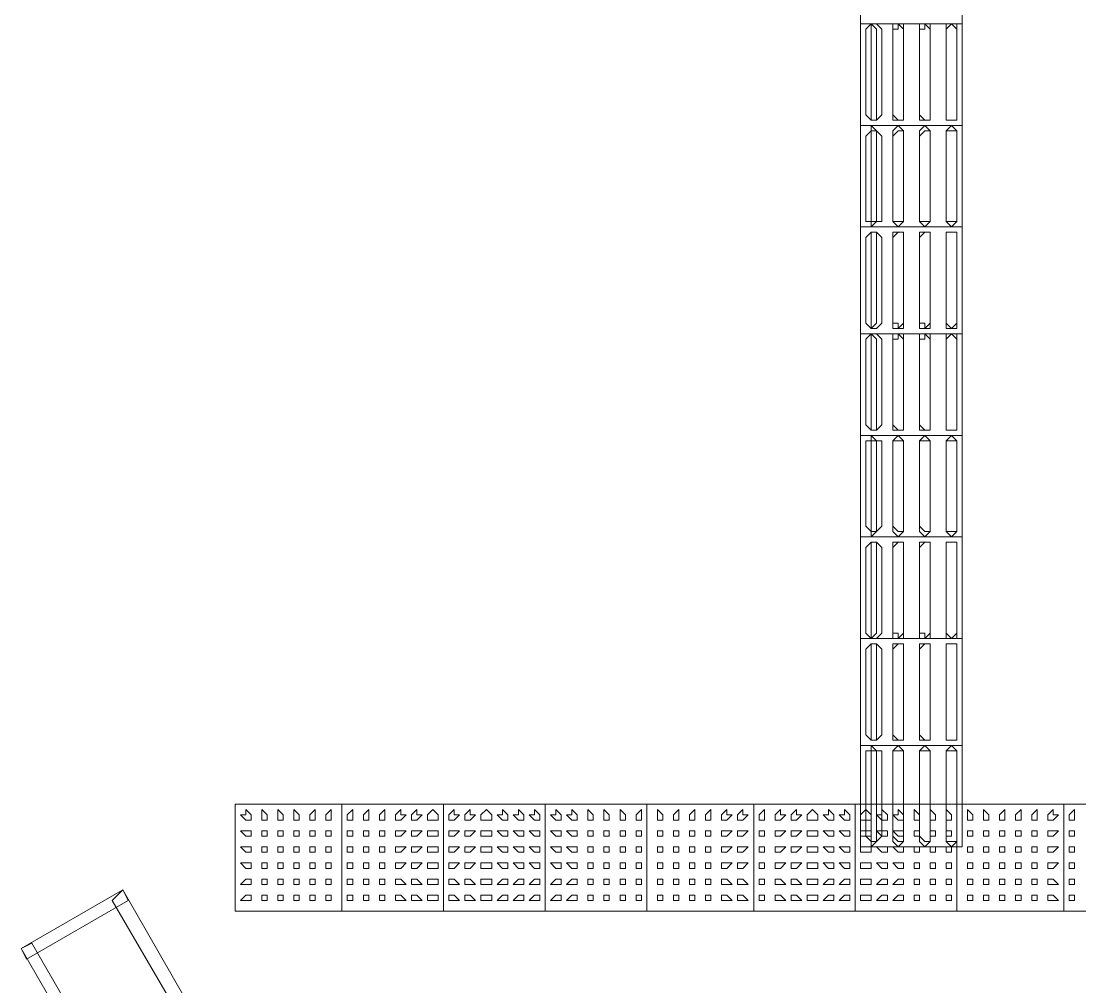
# Model space of a CAD drawing. Header units: millimetres. Extents: x -4011 to 126995, y -1911 to 106700.
# Drawn here: x 87575 to 90653, y 61816 to 64624 of the extents above; entities that cross this region are included whole.
import ezdxf

# ---------------------------------------------------------------- set-up
doc = ezdxf.new("R2010")
doc.units = ezdxf.units.MM
doc.layers.add('PDF_형상', color=7, linetype='Continuous')

msp = doc.modelspace()

# ---------------------------------------------------------------- linework, layer by layer
at = {"layer": 'PDF_형상', "lineweight": 5}
for points in [[(90310.9, 65222.8), (90310.9, 64927.5), (90310.9, 64616.6), (90015.5, 64616.6), (90015.5, 64927.5)], [(90310.9, 64616.6), (90310.9, 64321.2), (90310.9, 64025.9), (90015.5, 64025.9), (90015.5, 64321.2)], [(90015.5, 64616.6), (90015.5, 64321.2), (90310.9, 64321.2)], [(90310.9, 64025.9), (90310.9, 63715), (90310.9, 63419.7), (90015.5, 63419.7), (90015.5, 63715)], [(90015.5, 64025.9), (90015.5, 63715), (90310.9, 63715)], [(90310.9, 63419.7), (90310.9, 63124.3), (90310.9, 62829), (90310.9, 62518.1), (90015.5, 62518.1), (90015.5, 62829)], [(90015.5, 63419.7), (90015.5, 63124.3), (90310.9, 63124.3)], [(90015.5, 63124.3), (90015.5, 62829), (90310.9, 62829)], [(90310.9, 62518.1), (90310.9, 62222.8), (90015.5, 62222.8), (90015.5, 62518.1)]]:
    msp.add_lwpolyline(points, dxfattribs=at)
for points in [[(90015.5, 64616.6), (90310.9, 64616.6), (90310.9, 64927.5), (90015.5, 64927.5)], [(90015.5, 64321.2), (90310.9, 64321.2), (90310.9, 64616.6), (90015.5, 64616.6)], [(90031.1, 64601), (90046.6, 64616.6), (90062.2, 64616.6), (90077.7, 64601), (90077.7, 64352.3), (90062.2, 64336.8), (90046.6, 64336.8), (90031.1, 64352.3)], [(90046.6, 64601), (90046.6, 64616.6), (90062.2, 64601), (90062.2, 64352.3), (90062.2, 64336.8), (90046.6, 64336.8), (90046.6, 64352.3)], [(90108.8, 64601), (90124.3, 64601), (90124.3, 64616.6), (90139.9, 64601), (90139.9, 64616.6), (90124.3, 64616.6), (90108.8, 64616.6)], [(90186.5, 64601), (90202.1, 64601), (90202.1, 64616.6), (90217.6, 64601), (90217.6, 64616.6), (90202.1, 64616.6), (90186.5, 64616.6)], [(90264.2, 64601), (90279.8, 64616.6), (90295.3, 64601), (90295.3, 64616.6), (90279.8, 64616.6), (90264.2, 64616.6)], [(90139.9, 64352.3), (90139.9, 64336.8), (90124.3, 64336.8), (90108.8, 64352.3), (90108.8, 64601), (90108.8, 64352.3), (90108.8, 64336.8), (90124.3, 64336.8), (90139.9, 64336.8), (90139.9, 64352.3), (90139.9, 64601)], [(90217.6, 64352.3), (90217.6, 64336.8), (90202.1, 64336.8), (90186.5, 64352.3), (90186.5, 64601), (90186.5, 64352.3), (90186.5, 64336.8), (90202.1, 64336.8), (90217.6, 64336.8), (90217.6, 64352.3), (90217.6, 64601)], [(90295.3, 64352.3), (90295.3, 64336.8), (90279.8, 64336.8), (90264.2, 64336.8), (90264.2, 64352.3), (90264.2, 64601), (90264.2, 64352.3), (90264.2, 64336.8), (90279.8, 64336.8), (90295.3, 64336.8), (90295.3, 64352.3), (90295.3, 64601)], [(90015.5, 64025.9), (90310.9, 64025.9), (90310.9, 64321.2), (90015.5, 64321.2)], [(90062.2, 64041.5), (90046.6, 64041.5), (90046.6, 64025.9), (90062.2, 64041.5), (90077.7, 64041.5), (90077.7, 64290.2), (90062.2, 64305.7), (90046.6, 64321.2), (90046.6, 64305.7), (90031.1, 64290.2), (90031.1, 64041.5), (90046.6, 64041.5), (90046.6, 64290.2), (90046.6, 64305.7), (90062.2, 64305.7), (90062.2, 64290.2)], [(90108.8, 64290.2), (90124.3, 64305.7), (90139.9, 64305.7), (90139.9, 64290.2), (90139.9, 64305.7), (90124.3, 64321.2), (90108.8, 64305.7)], [(90186.5, 64290.2), (90202.1, 64305.7), (90217.6, 64305.7), (90217.6, 64290.2), (90217.6, 64305.7), (90202.1, 64321.2), (90186.5, 64305.7)], [(90264.2, 64290.2), (90264.2, 64305.7), (90279.8, 64305.7), (90295.3, 64305.7), (90295.3, 64290.2), (90295.3, 64305.7), (90279.8, 64321.2), (90264.2, 64305.7)], [(90139.9, 64041.5), (90124.3, 64041.5), (90108.8, 64041.5), (90108.8, 64290.2), (90108.8, 64041.5), (90124.3, 64025.9), (90139.9, 64041.5), (90139.9, 64290.2)], [(90217.6, 64041.5), (90202.1, 64041.5), (90186.5, 64041.5), (90186.5, 64290.2), (90186.5, 64041.5), (90202.1, 64025.9), (90217.6, 64041.5), (90217.6, 64290.2)], [(90295.3, 64041.5), (90279.8, 64041.5), (90264.2, 64041.5), (90264.2, 64290.2), (90264.2, 64041.5), (90279.8, 64025.9), (90295.3, 64041.5), (90295.3, 64290.2)], [(90015.5, 63715), (90310.9, 63715), (90310.9, 64025.9), (90015.5, 64025.9)], [(90031.1, 63994.8), (90046.6, 64010.4), (90062.2, 64010.4), (90077.7, 63994.8), (90077.7, 63746.1), (90062.2, 63730.6), (90046.6, 63730.6), (90031.1, 63746.1)], [(90046.6, 63994.8), (90046.6, 64010.4), (90062.2, 64010.4), (90062.2, 63994.8), (90062.2, 63746.1), (90046.6, 63730.6), (90046.6, 63746.1)], [(90108.8, 63994.8), (90124.3, 64010.4), (90139.9, 64010.4), (90139.9, 63994.8), (90139.9, 64010.4), (90124.3, 64010.4), (90108.8, 64010.4)], [(90139.9, 63746.1), (90124.3, 63730.6), (90124.3, 63746.1), (90108.8, 63746.1), (90108.8, 63994.8), (90108.8, 63746.1), (90108.8, 63730.6), (90124.3, 63730.6), (90139.9, 63730.6), (90139.9, 63746.1), (90139.9, 63994.8)], [(90186.5, 63994.8), (90202.1, 64010.4), (90217.6, 64010.4), (90217.6, 63994.8), (90217.6, 64010.4), (90202.1, 64010.4), (90186.5, 64010.4)], [(90217.6, 63746.1), (90202.1, 63730.6), (90202.1, 63746.1), (90186.5, 63746.1), (90186.5, 63994.8), (90186.5, 63746.1), (90186.5, 63730.6), (90202.1, 63730.6), (90217.6, 63730.6), (90217.6, 63746.1), (90217.6, 63994.8)], [(90264.2, 63994.8), (90264.2, 64010.4), (90279.8, 64010.4), (90295.3, 64010.4), (90295.3, 63994.8), (90295.3, 64010.4), (90279.8, 64010.4), (90264.2, 64010.4)], [(90295.3, 63746.1), (90279.8, 63730.6), (90264.2, 63746.1), (90264.2, 63994.8), (90264.2, 63746.1), (90264.2, 63730.6), (90279.8, 63730.6), (90295.3, 63730.6), (90295.3, 63746.1), (90295.3, 63994.8)], [(90015.5, 63419.7), (90310.9, 63419.7), (90310.9, 63715), (90015.5, 63715)], [(90031.1, 63699.5), (90046.6, 63715), (90062.2, 63715), (90077.7, 63699.5), (90077.7, 63450.8), (90062.2, 63435.2), (90046.6, 63435.2), (90031.1, 63450.8)], [(90046.6, 63699.5), (90046.6, 63715), (90062.2, 63699.5), (90062.2, 63450.8), (90062.2, 63435.2), (90046.6, 63435.2), (90046.6, 63450.8)], [(90108.8, 63699.5), (90124.3, 63699.5), (90124.3, 63715), (90139.9, 63699.5), (90139.9, 63715), (90124.3, 63715), (90108.8, 63715)], [(90186.5, 63699.5), (90202.1, 63699.5), (90202.1, 63715), (90217.6, 63699.5), (90217.6, 63715), (90202.1, 63715), (90186.5, 63715)], [(90264.2, 63699.5), (90279.8, 63715), (90295.3, 63699.5), (90295.3, 63715), (90279.8, 63715), (90264.2, 63715)], [(90139.9, 63450.8), (90139.9, 63435.2), (90124.3, 63435.2), (90108.8, 63450.8), (90108.8, 63699.5), (90108.8, 63450.8), (90108.8, 63435.2), (90124.3, 63435.2), (90139.9, 63435.2), (90139.9, 63450.8), (90139.9, 63699.5)], [(90217.6, 63450.8), (90217.6, 63435.2), (90202.1, 63435.2), (90186.5, 63450.8), (90186.5, 63699.5), (90186.5, 63450.8), (90186.5, 63435.2), (90202.1, 63435.2), (90217.6, 63435.2), (90217.6, 63450.8), (90217.6, 63699.5)], [(90295.3, 63450.8), (90295.3, 63435.2), (90279.8, 63435.2), (90264.2, 63435.2), (90264.2, 63450.8), (90264.2, 63699.5), (90264.2, 63450.8), (90264.2, 63435.2), (90279.8, 63435.2), (90295.3, 63435.2), (90295.3, 63450.8), (90295.3, 63699.5)], [(90015.5, 63124.3), (90310.9, 63124.3), (90310.9, 63419.7), (90015.5, 63419.7)], [(90031.1, 63404.1), (90046.6, 63404.1), (90046.6, 63419.7), (90062.2, 63404.1), (90077.7, 63404.1), (90077.7, 63155.4), (90062.2, 63139.9), (90046.6, 63124.3), (90046.6, 63139.9), (90031.1, 63155.4)], [(90046.6, 63404.1), (90062.2, 63404.1), (90062.2, 63155.4), (90062.2, 63139.9), (90046.6, 63139.9), (90046.6, 63155.4)], [(90108.8, 63404.1), (90124.3, 63404.1), (90139.9, 63404.1), (90124.3, 63419.7)], [(90139.9, 63155.4), (90139.9, 63139.9), (90124.3, 63139.9), (90108.8, 63155.4), (90108.8, 63404.1), (90108.8, 63155.4), (90108.8, 63139.9), (90124.3, 63124.3), (90139.9, 63139.9), (90139.9, 63155.4), (90139.9, 63404.1)], [(90186.5, 63404.1), (90202.1, 63404.1), (90217.6, 63404.1), (90202.1, 63419.7)], [(90217.6, 63155.4), (90217.6, 63139.9), (90202.1, 63139.9), (90186.5, 63155.4), (90186.5, 63404.1), (90186.5, 63155.4), (90186.5, 63139.9), (90202.1, 63124.3), (90217.6, 63139.9), (90217.6, 63155.4), (90217.6, 63404.1)], [(90264.2, 63404.1), (90279.8, 63404.1), (90295.3, 63404.1), (90279.8, 63419.7)], [(90295.3, 63155.4), (90295.3, 63139.9), (90279.8, 63139.9), (90264.2, 63139.9), (90264.2, 63155.4), (90264.2, 63404.1), (90264.2, 63155.4), (90264.2, 63139.9), (90279.8, 63124.3), (90295.3, 63139.9), (90295.3, 63155.4), (90295.3, 63404.1)], [(90015.5, 62829), (90310.9, 62829), (90310.9, 63124.3), (90015.5, 63124.3)], [(90031.1, 63093.3), (90046.6, 63108.8), (90062.2, 63108.8), (90077.7, 63093.3), (90077.7, 62844.6), (90062.2, 62829), (90046.6, 62829), (90031.1, 62844.6)], [(90046.6, 63093.3), (90046.6, 63108.8), (90062.2, 63108.8), (90062.2, 63093.3), (90062.2, 62844.6), (90046.6, 62829), (90046.6, 62844.6)], [(90108.8, 63093.3), (90124.3, 63108.8), (90139.9, 63108.8), (90139.9, 63093.3), (90139.9, 63108.8), (90124.3, 63108.8), (90108.8, 63108.8)], [(90186.5, 63093.3), (90202.1, 63108.8), (90217.6, 63108.8), (90217.6, 63093.3), (90217.6, 63108.8), (90202.1, 63108.8), (90186.5, 63108.8)], [(90264.2, 63093.3), (90264.2, 63108.8), (90279.8, 63108.8), (90295.3, 63108.8), (90295.3, 63093.3), (90295.3, 63108.8), (90279.8, 63108.8), (90264.2, 63108.8)], [(90139.9, 62844.6), (90124.3, 62829), (90124.3, 62844.6), (90108.8, 62844.6), (90108.8, 63093.3), (90108.8, 62844.6), (90108.8, 62829), (90124.3, 62829), (90139.9, 62829), (90139.9, 62844.6), (90139.9, 63093.3)], [(90217.6, 62844.6), (90202.1, 62829), (90202.1, 62844.6), (90186.5, 62844.6), (90186.5, 63093.3), (90186.5, 62844.6), (90186.5, 62829), (90202.1, 62829), (90217.6, 62829), (90217.6, 62844.6), (90217.6, 63093.3)], [(90295.3, 62844.6), (90279.8, 62829), (90264.2, 62844.6), (90264.2, 63093.3), (90264.2, 62844.6), (90264.2, 62829), (90279.8, 62829), (90295.3, 62829), (90295.3, 62844.6), (90295.3, 63093.3)], [(90015.5, 62518.1), (90310.9, 62518.1), (90310.9, 62829), (90015.5, 62829)], [(90031.1, 62797.9), (90046.6, 62813.5), (90062.2, 62813.5), (90077.7, 62797.9), (90077.7, 62549.2), (90062.2, 62533.7), (90046.6, 62533.7), (90031.1, 62549.2)], [(90046.6, 62797.9), (90046.6, 62813.5), (90062.2, 62813.5), (90062.2, 62797.9), (90062.2, 62549.2), (90062.2, 62533.7), (90046.6, 62533.7), (90046.6, 62549.2)], [(90108.8, 62797.9), (90124.3, 62813.5), (90139.9, 62813.5), (90139.9, 62797.9), (90139.9, 62813.5), (90124.3, 62813.5), (90108.8, 62813.5)], [(90139.9, 62549.2), (90139.9, 62533.7), (90124.3, 62533.7), (90108.8, 62549.2), (90108.8, 62797.9), (90108.8, 62549.2), (90108.8, 62533.7), (90124.3, 62533.7), (90139.9, 62533.7), (90139.9, 62549.2), (90139.9, 62797.9)], [(90186.5, 62797.9), (90202.1, 62813.5), (90217.6, 62813.5), (90217.6, 62797.9), (90217.6, 62813.5), (90202.1, 62813.5), (90186.5, 62813.5)], [(90217.6, 62549.2), (90217.6, 62533.7), (90202.1, 62533.7), (90186.5, 62549.2), (90186.5, 62797.9), (90186.5, 62549.2), (90186.5, 62533.7), (90202.1, 62533.7), (90217.6, 62533.7), (90217.6, 62549.2), (90217.6, 62797.9)], [(90264.2, 62797.9), (90264.2, 62813.5), (90279.8, 62813.5), (90295.3, 62813.5), (90295.3, 62797.9), (90295.3, 62813.5), (90279.8, 62813.5), (90264.2, 62813.5)], [(90295.3, 62549.2), (90295.3, 62533.7), (90279.8, 62533.7), (90264.2, 62533.7), (90264.2, 62549.2), (90264.2, 62797.9), (90264.2, 62549.2), (90264.2, 62533.7), (90279.8, 62533.7), (90295.3, 62533.7), (90295.3, 62549.2), (90295.3, 62797.9)], [(90015.5, 62222.8), (90310.9, 62222.8), (90310.9, 62518.1), (90015.5, 62518.1)], [(90031.1, 62502.6), (90046.6, 62502.6), (90046.6, 62518.1), (90062.2, 62502.6), (90077.7, 62502.6), (90077.7, 62253.9), (90062.2, 62238.3), (90046.6, 62222.8), (90046.6, 62238.3), (90031.1, 62253.9)], [(90108.8, 62502.6), (90124.3, 62502.6), (90139.9, 62502.6), (90124.3, 62518.1)], [(90186.5, 62502.6), (90202.1, 62502.6), (90217.6, 62502.6), (90202.1, 62518.1)], [(90264.2, 62502.6), (90279.8, 62502.6), (90295.3, 62502.6), (90279.8, 62518.1)], [(90046.6, 62502.6), (90062.2, 62502.6), (90062.2, 62253.9), (90062.2, 62238.3), (90046.6, 62238.3), (90046.6, 62253.9)], [(90139.9, 62253.9), (90139.9, 62238.3), (90124.3, 62238.3), (90108.8, 62253.9), (90108.8, 62502.6), (90108.8, 62253.9), (90108.8, 62238.3), (90124.3, 62222.8), (90139.9, 62238.3), (90139.9, 62253.9), (90139.9, 62502.6)], [(90217.6, 62253.9), (90217.6, 62238.3), (90202.1, 62238.3), (90186.5, 62253.9), (90186.5, 62502.6), (90186.5, 62253.9), (90186.5, 62238.3), (90202.1, 62222.8), (90217.6, 62238.3), (90217.6, 62253.9), (90217.6, 62502.6)], [(90295.3, 62253.9), (90295.3, 62238.3), (90279.8, 62238.3), (90264.2, 62238.3), (90264.2, 62253.9), (90264.2, 62502.6), (90264.2, 62253.9), (90264.2, 62238.3), (90279.8, 62222.8), (90295.3, 62238.3), (90295.3, 62253.9), (90295.3, 62502.6)], [(88196.9, 62036.3), (88507.8, 62036.3), (88507.8, 62347.1), (88196.9, 62347.1)], [(88243.5, 62316.1), (88228, 62331.6), (88228, 62316.1), (88212.4, 62316.1), (88228, 62300.5), (88243.5, 62300.5)], [(88290.2, 62316.1), (88274.6, 62331.6), (88274.6, 62316.1), (88274.6, 62300.5), (88290.2, 62300.5)], [(88336.8, 62316.1), (88321.2, 62331.6), (88321.2, 62316.1), (88321.2, 62300.5), (88336.8, 62300.5)], [(88383.4, 62316.1), (88367.9, 62331.6), (88367.9, 62316.1), (88367.9, 62300.5), (88383.4, 62300.5)], [(88430, 62316.1), (88430, 62331.6), (88414.5, 62316.1), (88414.5, 62300.5), (88430, 62300.5)], [(88476.7, 62316.1), (88476.7, 62331.6), (88461.1, 62316.1), (88461.1, 62300.5), (88476.7, 62300.5)], [(88507.8, 62036.3), (88803.1, 62036.3), (88803.1, 62347.1), (88507.8, 62347.1)], [(88538.9, 62316.1), (88538.9, 62331.6), (88523.3, 62316.1), (88523.3, 62300.5), (88538.9, 62300.5)], [(88585.5, 62316.1), (88585.5, 62331.6), (88569.9, 62316.1), (88569.9, 62300.5), (88585.5, 62300.5)], [(88632.1, 62316.1), (88632.1, 62331.6), (88616.6, 62316.1), (88616.6, 62300.5), (88632.1, 62300.5)], [(88694.3, 62316.1), (88678.8, 62316.1), (88678.8, 62331.6), (88663.2, 62316.1), (88663.2, 62300.5), (88678.8, 62300.5)], [(88740.9, 62316.1), (88725.4, 62316.1), (88725.4, 62331.6), (88709.8, 62316.1), (88709.8, 62300.5), (88725.4, 62300.5)], [(88787.6, 62316.1), (88772, 62331.6), (88756.5, 62316.1), (88756.5, 62300.5), (88772, 62300.5), (88787.6, 62300.5)], [(88803.1, 62036.3), (89098.4, 62036.3), (89098.4, 62347.1), (88803.1, 62347.1)], [(88849.7, 62316.1), (88834.2, 62316.1), (88834.2, 62331.6), (88818.6, 62316.1), (88818.6, 62300.5), (88834.2, 62300.5)], [(88896.4, 62316.1), (88880.8, 62316.1), (88880.8, 62331.6), (88865.3, 62316.1), (88865.3, 62300.5), (88880.8, 62300.5)], [(88943, 62316.1), (88927.5, 62331.6), (88911.9, 62316.1), (88911.9, 62300.5), (88927.5, 62300.5), (88943, 62300.5)], [(88989.6, 62316.1), (88974.1, 62331.6), (88974.1, 62316.1), (88958.5, 62316.1), (88974.1, 62300.5), (88989.6, 62300.5)], [(89036.3, 62316.1), (89020.7, 62331.6), (89020.7, 62316.1), (89005.2, 62316.1), (89020.7, 62300.5), (89036.3, 62300.5)], [(89082.9, 62316.1), (89067.4, 62331.6), (89067.4, 62316.1), (89051.8, 62316.1), (89067.4, 62300.5), (89082.9, 62300.5)], [(89098.4, 62036.3), (89393.8, 62036.3), (89393.8, 62347.1), (89098.4, 62347.1)], [(89145.1, 62316.1), (89129.5, 62331.6), (89129.5, 62316.1), (89114, 62316.1), (89129.5, 62300.5), (89145.1, 62300.5)], [(89191.7, 62316.1), (89176.2, 62331.6), (89176.2, 62316.1), (89160.6, 62316.1), (89176.2, 62300.5), (89191.7, 62300.5)], [(89238.3, 62316.1), (89222.8, 62331.6), (89222.8, 62316.1), (89222.8, 62300.5), (89238.3, 62300.5)], [(89285, 62316.1), (89269.4, 62331.6), (89269.4, 62316.1), (89269.4, 62300.5), (89285, 62300.5)], [(89331.6, 62316.1), (89316.1, 62331.6), (89316.1, 62316.1), (89316.1, 62300.5), (89331.6, 62300.5)], [(89378.2, 62316.1), (89378.2, 62331.6), (89362.7, 62316.1), (89362.7, 62300.5), (89378.2, 62300.5)], [(89393.8, 62036.3), (89704.7, 62036.3), (89704.7, 62347.1), (89393.8, 62347.1)], [(89440.4, 62316.1), (89424.9, 62331.6), (89424.9, 62316.1), (89424.9, 62300.5), (89440.4, 62300.5)], [(89487, 62316.1), (89487, 62331.6), (89471.5, 62316.1), (89471.5, 62300.5), (89487, 62300.5)], [(89533.7, 62316.1), (89533.7, 62331.6), (89518.1, 62316.1), (89518.1, 62300.5), (89533.7, 62300.5)], [(89580.3, 62316.1), (89580.3, 62331.6), (89564.8, 62316.1), (89564.8, 62300.5), (89580.3, 62300.5)], [(89642.5, 62316.1), (89626.9, 62316.1), (89626.9, 62331.6), (89611.4, 62316.1), (89611.4, 62300.5), (89626.9, 62300.5)], [(89689.1, 62316.1), (89673.6, 62316.1), (89673.6, 62331.6), (89658, 62316.1), (89658, 62300.5), (89673.6, 62300.5)], [(89704.7, 62036.3), (90000, 62036.3), (90000, 62347.1), (89704.7, 62347.1)], [(89735.7, 62316.1), (89735.7, 62331.6), (89720.2, 62316.1), (89720.2, 62300.5), (89735.7, 62300.5)], [(89797.9, 62316.1), (89782.4, 62316.1), (89782.4, 62331.6), (89766.8, 62316.1), (89766.8, 62300.5), (89782.4, 62300.5)], [(89844.6, 62316.1), (89829, 62316.1), (89829, 62331.6), (89813.5, 62316.1), (89813.5, 62300.5), (89829, 62300.5)], [(89891.2, 62316.1), (89875.6, 62331.6), (89860.1, 62316.1), (89860.1, 62300.5), (89875.6, 62300.5), (89891.2, 62300.5)], [(89937.8, 62316.1), (89922.3, 62331.6), (89922.3, 62316.1), (89906.7, 62316.1), (89922.3, 62300.5), (89937.8, 62300.5)], [(89984.5, 62316.1), (89968.9, 62331.6), (89968.9, 62316.1), (89953.4, 62316.1), (89968.9, 62300.5), (89984.5, 62300.5)], [(90000, 62036.3), (90295.3, 62036.3), (90295.3, 62347.1), (90000, 62347.1)], [(90046.6, 62316.1), (90031.1, 62331.6), (90015.5, 62316.1), (90015.5, 62300.5), (90031.1, 62300.5), (90046.6, 62300.5)], [(90093.3, 62316.1), (90077.7, 62331.6), (90077.7, 62316.1), (90062.2, 62316.1), (90077.7, 62300.5), (90093.3, 62300.5)], [(90139.9, 62316.1), (90124.3, 62331.6), (90124.3, 62316.1), (90108.8, 62316.1), (90124.3, 62300.5), (90139.9, 62300.5)], [(90186.5, 62316.1), (90171, 62331.6), (90171, 62316.1), (90171, 62300.5), (90186.5, 62300.5)], [(90233.2, 62316.1), (90217.6, 62331.6), (90217.6, 62316.1), (90217.6, 62300.5), (90233.2, 62300.5)], [(90279.8, 62316.1), (90264.2, 62331.6), (90264.2, 62316.1), (90264.2, 62300.5), (90279.8, 62300.5)], [(90295.3, 62036.3), (90606.2, 62036.3), (90606.2, 62347.1), (90295.3, 62347.1)], [(90342, 62316.1), (90326.4, 62331.6), (90326.4, 62316.1), (90326.4, 62300.5), (90342, 62300.5)], [(90388.6, 62316.1), (90373.1, 62331.6), (90373.1, 62316.1), (90373.1, 62300.5), (90388.6, 62300.5)], [(90435.2, 62316.1), (90435.2, 62331.6), (90419.7, 62316.1), (90419.7, 62300.5), (90435.2, 62300.5)], [(90481.9, 62316.1), (90481.9, 62331.6), (90466.3, 62316.1), (90466.3, 62300.5), (90481.9, 62300.5)], [(90528.5, 62316.1), (90528.5, 62331.6), (90513, 62316.1), (90513, 62300.5), (90528.5, 62300.5)], [(90590.7, 62316.1), (90575.1, 62316.1), (90575.1, 62331.6), (90559.6, 62316.1), (90559.6, 62300.5), (90575.1, 62300.5)], [(90606.2, 62036.3), (90901.6, 62036.3), (90901.6, 62347.1), (90606.2, 62347.1)], [(90637.3, 62316.1), (90637.3, 62331.6), (90621.8, 62316.1), (90621.8, 62300.5), (90637.3, 62300.5)], [(88243.5, 62269.4), (88228, 62269.4), (88212.4, 62269.4), (88228, 62253.9), (88243.5, 62253.9)], [(88290.2, 62269.4), (88274.6, 62269.4), (88274.6, 62253.9), (88290.2, 62253.9)], [(88336.8, 62269.4), (88321.2, 62269.4), (88321.2, 62253.9), (88336.8, 62253.9)], [(88383.4, 62269.4), (88367.9, 62269.4), (88367.9, 62253.9), (88383.4, 62253.9)], [(88430, 62269.4), (88414.5, 62269.4), (88414.5, 62253.9), (88430, 62253.9)], [(88476.7, 62269.4), (88461.1, 62269.4), (88461.1, 62253.9), (88476.7, 62253.9)], [(88538.9, 62269.4), (88523.3, 62269.4), (88523.3, 62253.9), (88538.9, 62253.9)], [(88585.5, 62269.4), (88569.9, 62269.4), (88569.9, 62253.9), (88585.5, 62253.9)], [(88632.1, 62269.4), (88616.6, 62269.4), (88616.6, 62253.9), (88632.1, 62253.9)], [(88694.3, 62269.4), (88678.8, 62269.4), (88663.2, 62269.4), (88663.2, 62253.9), (88678.8, 62253.9)], [(88740.9, 62269.4), (88725.4, 62269.4), (88709.8, 62269.4), (88709.8, 62253.9), (88725.4, 62253.9)], [(88787.6, 62269.4), (88772, 62269.4), (88756.5, 62269.4), (88756.5, 62253.9), (88772, 62253.9), (88787.6, 62253.9)], [(88849.7, 62269.4), (88834.2, 62269.4), (88818.6, 62269.4), (88818.6, 62253.9), (88834.2, 62253.9)], [(88896.4, 62269.4), (88880.8, 62269.4), (88865.3, 62269.4), (88865.3, 62253.9), (88880.8, 62253.9)], [(88943, 62269.4), (88927.5, 62269.4), (88911.9, 62269.4), (88911.9, 62253.9), (88927.5, 62253.9), (88943, 62253.9)], [(88989.6, 62269.4), (88974.1, 62269.4), (88958.5, 62269.4), (88974.1, 62253.9), (88989.6, 62253.9)], [(89036.3, 62269.4), (89020.7, 62269.4), (89005.2, 62269.4), (89020.7, 62253.9), (89036.3, 62253.9)], [(89082.9, 62269.4), (89067.4, 62269.4), (89051.8, 62269.4), (89067.4, 62253.9), (89082.9, 62253.9)], [(89145.1, 62269.4), (89129.5, 62269.4), (89114, 62269.4), (89129.5, 62253.9), (89145.1, 62253.9)], [(89191.7, 62269.4), (89176.2, 62269.4), (89160.6, 62269.4), (89176.2, 62253.9), (89191.7, 62253.9)], [(89238.3, 62269.4), (89222.8, 62269.4), (89222.8, 62253.9), (89238.3, 62253.9)], [(89285, 62269.4), (89269.4, 62269.4), (89269.4, 62253.9), (89285, 62253.9)], [(89331.6, 62269.4), (89316.1, 62269.4), (89316.1, 62253.9), (89331.6, 62253.9)], [(89378.2, 62269.4), (89362.7, 62269.4), (89362.7, 62253.9), (89378.2, 62253.9)], [(89440.4, 62269.4), (89424.9, 62269.4), (89424.9, 62253.9), (89440.4, 62253.9)], [(89487, 62269.4), (89471.5, 62269.4), (89471.5, 62253.9), (89487, 62253.9)], [(89533.7, 62269.4), (89518.1, 62269.4), (89518.1, 62253.9), (89533.7, 62253.9)], [(89580.3, 62269.4), (89564.8, 62269.4), (89564.8, 62253.9), (89580.3, 62253.9)], [(89642.5, 62269.4), (89626.9, 62269.4), (89611.4, 62269.4), (89611.4, 62253.9), (89626.9, 62253.9)], [(89689.1, 62269.4), (89673.6, 62269.4), (89658, 62269.4), (89658, 62253.9), (89673.6, 62253.9)], [(89735.7, 62269.4), (89720.2, 62269.4), (89720.2, 62253.9), (89735.7, 62253.9)], [(89797.9, 62269.4), (89782.4, 62269.4), (89766.8, 62269.4), (89766.8, 62253.9), (89782.4, 62253.9)], [(89844.6, 62269.4), (89829, 62269.4), (89813.5, 62269.4), (89813.5, 62253.9), (89829, 62253.9)], [(89891.2, 62269.4), (89875.6, 62269.4), (89860.1, 62269.4), (89860.1, 62253.9), (89875.6, 62253.9), (89891.2, 62253.9)], [(89937.8, 62269.4), (89922.3, 62269.4), (89906.7, 62269.4), (89922.3, 62253.9), (89937.8, 62253.9)], [(89984.5, 62269.4), (89968.9, 62269.4), (89953.4, 62269.4), (89968.9, 62253.9), (89984.5, 62253.9)], [(90046.6, 62269.4), (90031.1, 62269.4), (90015.5, 62269.4), (90015.5, 62253.9), (90031.1, 62253.9), (90046.6, 62253.9)], [(90093.3, 62269.4), (90077.7, 62269.4), (90062.2, 62269.4), (90077.7, 62253.9), (90093.3, 62253.9)], [(90139.9, 62269.4), (90124.3, 62269.4), (90108.8, 62269.4), (90124.3, 62253.9), (90139.9, 62253.9)], [(90186.5, 62269.4), (90171, 62269.4), (90171, 62253.9), (90186.5, 62253.9)], [(90233.2, 62269.4), (90217.6, 62269.4), (90217.6, 62253.9), (90233.2, 62253.9)], [(90279.8, 62269.4), (90264.2, 62269.4), (90264.2, 62253.9), (90279.8, 62253.9)], [(90342, 62269.4), (90326.4, 62269.4), (90326.4, 62253.9), (90342, 62253.9)], [(90388.6, 62269.4), (90373.1, 62269.4), (90373.1, 62253.9), (90388.6, 62253.9)], [(90435.2, 62269.4), (90419.7, 62269.4), (90419.7, 62253.9), (90435.2, 62253.9)], [(90481.9, 62269.4), (90466.3, 62269.4), (90466.3, 62253.9), (90481.9, 62253.9)], [(90528.5, 62269.4), (90513, 62269.4), (90513, 62253.9), (90528.5, 62253.9)], [(90590.7, 62269.4), (90575.1, 62269.4), (90559.6, 62269.4), (90559.6, 62253.9), (90575.1, 62253.9)], [(90637.3, 62269.4), (90621.8, 62269.4), (90621.8, 62253.9), (90637.3, 62253.9)], [(88243.5, 62222.8), (88228, 62222.8), (88212.4, 62222.8), (88228, 62207.3), (88243.5, 62207.3)], [(88290.2, 62222.8), (88274.6, 62222.8), (88274.6, 62207.3), (88290.2, 62207.3)], [(88336.8, 62222.8), (88321.2, 62222.8), (88321.2, 62207.3), (88336.8, 62207.3)], [(88383.4, 62222.8), (88367.9, 62222.8), (88367.9, 62207.3), (88383.4, 62207.3)], [(88430, 62222.8), (88414.5, 62222.8), (88414.5, 62207.3), (88430, 62207.3)], [(88476.7, 62222.8), (88461.1, 62222.8), (88461.1, 62207.3), (88476.7, 62207.3)], [(88538.9, 62222.8), (88523.3, 62222.8), (88523.3, 62207.3), (88538.9, 62207.3)], [(88585.5, 62222.8), (88569.9, 62222.8), (88569.9, 62207.3), (88585.5, 62207.3)], [(88632.1, 62222.8), (88616.6, 62222.8), (88616.6, 62207.3), (88632.1, 62207.3)], [(88694.3, 62222.8), (88678.8, 62222.8), (88663.2, 62222.8), (88663.2, 62207.3), (88678.8, 62207.3)], [(88740.9, 62222.8), (88725.4, 62222.8), (88709.8, 62222.8), (88709.8, 62207.3), (88725.4, 62207.3)], [(88787.6, 62222.8), (88772, 62222.8), (88756.5, 62222.8), (88756.5, 62207.3), (88772, 62207.3), (88787.6, 62207.3)], [(88849.7, 62222.8), (88834.2, 62222.8), (88818.6, 62222.8), (88818.6, 62207.3), (88834.2, 62207.3)], [(88896.4, 62222.8), (88880.8, 62222.8), (88865.3, 62222.8), (88865.3, 62207.3), (88880.8, 62207.3)], [(88943, 62222.8), (88927.5, 62222.8), (88911.9, 62222.8), (88911.9, 62207.3), (88927.5, 62207.3), (88943, 62207.3)], [(88989.6, 62222.8), (88974.1, 62222.8), (88958.5, 62222.8), (88974.1, 62207.3), (88989.6, 62207.3)], [(89036.3, 62222.8), (89020.7, 62222.8), (89005.2, 62222.8), (89020.7, 62207.3), (89036.3, 62207.3)], [(89082.9, 62222.8), (89067.4, 62222.8), (89051.8, 62222.8), (89067.4, 62207.3), (89082.9, 62207.3)], [(89145.1, 62222.8), (89129.5, 62222.8), (89114, 62222.8), (89129.5, 62207.3), (89145.1, 62207.3)], [(89191.7, 62222.8), (89176.2, 62222.8), (89160.6, 62222.8), (89176.2, 62207.3), (89191.7, 62207.3)], [(89238.3, 62222.8), (89222.8, 62222.8), (89222.8, 62207.3), (89238.3, 62207.3)], [(89285, 62222.8), (89269.4, 62222.8), (89269.4, 62207.3), (89285, 62207.3)], [(89331.6, 62222.8), (89316.1, 62222.8), (89316.1, 62207.3), (89331.6, 62207.3)], [(89378.2, 62222.8), (89362.7, 62222.8), (89362.7, 62207.3), (89378.2, 62207.3)], [(89440.4, 62222.8), (89424.9, 62222.8), (89424.9, 62207.3), (89440.4, 62207.3)], [(89487, 62222.8), (89471.5, 62222.8), (89471.5, 62207.3), (89487, 62207.3)], [(89533.7, 62222.8), (89518.1, 62222.8), (89518.1, 62207.3), (89533.7, 62207.3)], [(89580.3, 62222.8), (89564.8, 62222.8), (89564.8, 62207.3), (89580.3, 62207.3)], [(89642.5, 62222.8), (89626.9, 62222.8), (89611.4, 62222.8), (89611.4, 62207.3), (89626.9, 62207.3)], [(89689.1, 62222.8), (89673.6, 62222.8), (89658, 62222.8), (89658, 62207.3), (89673.6, 62207.3)], [(89735.7, 62222.8), (89720.2, 62222.8), (89720.2, 62207.3), (89735.7, 62207.3)], [(89797.9, 62222.8), (89782.4, 62222.8), (89766.8, 62222.8), (89766.8, 62207.3), (89782.4, 62207.3)], [(89844.6, 62222.8), (89829, 62222.8), (89813.5, 62222.8), (89813.5, 62207.3), (89829, 62207.3)], [(89891.2, 62222.8), (89875.6, 62222.8), (89860.1, 62222.8), (89860.1, 62207.3), (89875.6, 62207.3), (89891.2, 62207.3)], [(89937.8, 62222.8), (89922.3, 62222.8), (89906.7, 62222.8), (89922.3, 62207.3), (89937.8, 62207.3)], [(89984.5, 62222.8), (89968.9, 62222.8), (89953.4, 62222.8), (89968.9, 62207.3), (89984.5, 62207.3)], [(90046.6, 62222.8), (90031.1, 62222.8), (90015.5, 62222.8), (90015.5, 62207.3), (90031.1, 62207.3), (90046.6, 62207.3)], [(90093.3, 62222.8), (90077.7, 62222.8), (90062.2, 62222.8), (90077.7, 62207.3), (90093.3, 62207.3)], [(90139.9, 62222.8), (90124.3, 62222.8), (90108.8, 62222.8), (90124.3, 62207.3), (90139.9, 62207.3)], [(90186.5, 62222.8), (90171, 62222.8), (90171, 62207.3), (90186.5, 62207.3)], [(90233.2, 62222.8), (90217.6, 62222.8), (90217.6, 62207.3), (90233.2, 62207.3)], [(90279.8, 62222.8), (90264.2, 62222.8), (90264.2, 62207.3), (90279.8, 62207.3)], [(90342, 62222.8), (90326.4, 62222.8), (90326.4, 62207.3), (90342, 62207.3)], [(90388.6, 62222.8), (90373.1, 62222.8), (90373.1, 62207.3), (90388.6, 62207.3)], [(90435.2, 62222.8), (90419.7, 62222.8), (90419.7, 62207.3), (90435.2, 62207.3)], [(90481.9, 62222.8), (90466.3, 62222.8), (90466.3, 62207.3), (90481.9, 62207.3)], [(90528.5, 62222.8), (90513, 62222.8), (90513, 62207.3), (90528.5, 62207.3)], [(90590.7, 62222.8), (90575.1, 62222.8), (90559.6, 62222.8), (90559.6, 62207.3), (90575.1, 62207.3)], [(90637.3, 62222.8), (90621.8, 62222.8), (90621.8, 62207.3), (90637.3, 62207.3)], [(88243.5, 62176.2), (88228, 62176.2), (88212.4, 62176.2), (88228, 62160.6), (88243.5, 62160.6)], [(88290.2, 62176.2), (88274.6, 62176.2), (88274.6, 62160.6), (88290.2, 62160.6)], [(88336.8, 62176.2), (88321.2, 62176.2), (88321.2, 62160.6), (88336.8, 62160.6)], [(88383.4, 62176.2), (88367.9, 62176.2), (88367.9, 62160.6), (88383.4, 62160.6)], [(88430, 62176.2), (88414.5, 62176.2), (88414.5, 62160.6), (88430, 62160.6)], [(88476.7, 62176.2), (88461.1, 62176.2), (88461.1, 62160.6), (88476.7, 62160.6)], [(88538.9, 62176.2), (88523.3, 62176.2), (88523.3, 62160.6), (88538.9, 62160.6)], [(88585.5, 62176.2), (88569.9, 62176.2), (88569.9, 62160.6), (88585.5, 62160.6)], [(88632.1, 62176.2), (88616.6, 62176.2), (88616.6, 62160.6), (88632.1, 62160.6)], [(88694.3, 62176.2), (88678.8, 62176.2), (88663.2, 62176.2), (88663.2, 62160.6), (88678.8, 62160.6)], [(88740.9, 62176.2), (88725.4, 62176.2), (88709.8, 62176.2), (88709.8, 62160.6), (88725.4, 62160.6)], [(88787.6, 62176.2), (88772, 62176.2), (88756.5, 62176.2), (88756.5, 62160.6), (88772, 62160.6), (88787.6, 62160.6)], [(88849.7, 62176.2), (88834.2, 62176.2), (88818.6, 62176.2), (88818.6, 62160.6), (88834.2, 62160.6)], [(88896.4, 62176.2), (88880.8, 62176.2), (88865.3, 62176.2), (88865.3, 62160.6), (88880.8, 62160.6)], [(88943, 62176.2), (88927.5, 62176.2), (88911.9, 62176.2), (88911.9, 62160.6), (88927.5, 62160.6), (88943, 62160.6)], [(88989.6, 62176.2), (88974.1, 62176.2), (88958.5, 62176.2), (88974.1, 62160.6), (88989.6, 62160.6)], [(89036.3, 62176.2), (89020.7, 62176.2), (89005.2, 62176.2), (89020.7, 62160.6), (89036.3, 62160.6)], [(89082.9, 62176.2), (89067.4, 62176.2), (89051.8, 62176.2), (89067.4, 62160.6), (89082.9, 62160.6)], [(89145.1, 62176.2), (89129.5, 62176.2), (89114, 62176.2), (89129.5, 62160.6), (89145.1, 62160.6)], [(89191.7, 62176.2), (89176.2, 62176.2), (89160.6, 62176.2), (89176.2, 62160.6), (89191.7, 62160.6)], [(89238.3, 62176.2), (89222.8, 62176.2), (89222.8, 62160.6), (89238.3, 62160.6)], [(89285, 62176.2), (89269.4, 62176.2), (89269.4, 62160.6), (89285, 62160.6)], [(89331.6, 62176.2), (89316.1, 62176.2), (89316.1, 62160.6), (89331.6, 62160.6)], [(89378.2, 62176.2), (89362.7, 62176.2), (89362.7, 62160.6), (89378.2, 62160.6)], [(89440.4, 62176.2), (89424.9, 62176.2), (89424.9, 62160.6), (89440.4, 62160.6)], [(89487, 62176.2), (89471.5, 62176.2), (89471.5, 62160.6), (89487, 62160.6)], [(89533.7, 62176.2), (89518.1, 62176.2), (89518.1, 62160.6), (89533.7, 62160.6)], [(89580.3, 62176.2), (89564.8, 62176.2), (89564.8, 62160.6), (89580.3, 62160.6)], [(89642.5, 62176.2), (89626.9, 62176.2), (89611.4, 62176.2), (89611.4, 62160.6), (89626.9, 62160.6)], [(89689.1, 62176.2), (89673.6, 62176.2), (89658, 62176.2), (89658, 62160.6), (89673.6, 62160.6)], [(89735.7, 62176.2), (89720.2, 62176.2), (89720.2, 62160.6), (89735.7, 62160.6)], [(89797.9, 62176.2), (89782.4, 62176.2), (89766.8, 62176.2), (89766.8, 62160.6), (89782.4, 62160.6)], [(89844.6, 62176.2), (89829, 62176.2), (89813.5, 62176.2), (89813.5, 62160.6), (89829, 62160.6)], [(89891.2, 62176.2), (89875.6, 62176.2), (89860.1, 62176.2), (89860.1, 62160.6), (89875.6, 62160.6), (89891.2, 62160.6)], [(89937.8, 62176.2), (89922.3, 62176.2), (89906.7, 62176.2), (89922.3, 62160.6), (89937.8, 62160.6)], [(89984.5, 62176.2), (89968.9, 62176.2), (89953.4, 62176.2), (89968.9, 62160.6), (89984.5, 62160.6)], [(90046.6, 62176.2), (90031.1, 62176.2), (90015.5, 62176.2), (90015.5, 62160.6), (90031.1, 62160.6), (90046.6, 62160.6)], [(90093.3, 62176.2), (90077.7, 62176.2), (90062.2, 62176.2), (90077.7, 62160.6), (90093.3, 62160.6)], [(90139.9, 62176.2), (90124.3, 62176.2), (90108.8, 62176.2), (90124.3, 62160.6), (90139.9, 62160.6)], [(90186.5, 62176.2), (90171, 62176.2), (90171, 62160.6), (90186.5, 62160.6)], [(90233.2, 62176.2), (90217.6, 62176.2), (90217.6, 62160.6), (90233.2, 62160.6)], [(90279.8, 62176.2), (90264.2, 62176.2), (90264.2, 62160.6), (90279.8, 62160.6)], [(90342, 62176.2), (90326.4, 62176.2), (90326.4, 62160.6), (90342, 62160.6)], [(90388.6, 62176.2), (90373.1, 62176.2), (90373.1, 62160.6), (90388.6, 62160.6)], [(90435.2, 62176.2), (90419.7, 62176.2), (90419.7, 62160.6), (90435.2, 62160.6)], [(90481.9, 62176.2), (90466.3, 62176.2), (90466.3, 62160.6), (90481.9, 62160.6)], [(90528.5, 62176.2), (90513, 62176.2), (90513, 62160.6), (90528.5, 62160.6)], [(90590.7, 62176.2), (90575.1, 62176.2), (90559.6, 62176.2), (90559.6, 62160.6), (90575.1, 62160.6)], [(90637.3, 62176.2), (90621.8, 62176.2), (90621.8, 62160.6), (90637.3, 62160.6)], [(88243.5, 62114), (88243.5, 62129.5), (88228, 62129.5), (88212.4, 62114), (88228, 62114)], [(88290.2, 62114), (88290.2, 62129.5), (88274.6, 62129.5), (88274.6, 62114)], [(88336.8, 62114), (88336.8, 62129.5), (88321.2, 62129.5), (88321.2, 62114)], [(88383.4, 62114), (88383.4, 62129.5), (88367.9, 62129.5), (88367.9, 62114)], [(88430, 62114), (88430, 62129.5), (88414.5, 62129.5), (88414.5, 62114)], [(88476.7, 62114), (88476.7, 62129.5), (88461.1, 62129.5), (88461.1, 62114)], [(88538.9, 62114), (88538.9, 62129.5), (88523.3, 62129.5), (88523.3, 62114)], [(88585.5, 62114), (88585.5, 62129.5), (88569.9, 62129.5), (88569.9, 62114)], [(88632.1, 62114), (88632.1, 62129.5), (88616.6, 62129.5), (88616.6, 62114)], [(88694.3, 62114), (88678.8, 62129.5), (88663.2, 62129.5), (88663.2, 62114), (88678.8, 62114)], [(88740.9, 62114), (88725.4, 62129.5), (88709.8, 62129.5), (88709.8, 62114), (88725.4, 62114)], [(88787.6, 62114), (88787.6, 62129.5), (88772, 62129.5), (88756.5, 62129.5), (88756.5, 62114), (88772, 62114)], [(88849.7, 62114), (88834.2, 62129.5), (88818.6, 62129.5), (88818.6, 62114), (88834.2, 62114)], [(88896.4, 62114), (88880.8, 62129.5), (88865.3, 62129.5), (88865.3, 62114), (88880.8, 62114)], [(88943, 62114), (88943, 62129.5), (88927.5, 62129.5), (88911.9, 62129.5), (88911.9, 62114), (88927.5, 62114)], [(88989.6, 62114), (88989.6, 62129.5), (88974.1, 62129.5), (88958.5, 62114), (88974.1, 62114)], [(89036.3, 62114), (89036.3, 62129.5), (89020.7, 62129.5), (89005.2, 62114), (89020.7, 62114)], [(89082.9, 62114), (89082.9, 62129.5), (89067.4, 62129.5), (89051.8, 62114), (89067.4, 62114)], [(89145.1, 62114), (89145.1, 62129.5), (89129.5, 62129.5), (89114, 62114), (89129.5, 62114)], [(89191.7, 62114), (89191.7, 62129.5), (89176.2, 62129.5), (89160.6, 62114), (89176.2, 62114)], [(89238.3, 62114), (89238.3, 62129.5), (89222.8, 62129.5), (89222.8, 62114)], [(89285, 62114), (89285, 62129.5), (89269.4, 62129.5), (89269.4, 62114)], [(89331.6, 62114), (89331.6, 62129.5), (89316.1, 62129.5), (89316.1, 62114)], [(89378.2, 62114), (89378.2, 62129.5), (89362.7, 62129.5), (89362.7, 62114)], [(89440.4, 62114), (89440.4, 62129.5), (89424.9, 62129.5), (89424.9, 62114)], [(89487, 62114), (89487, 62129.5), (89471.5, 62129.5), (89471.5, 62114)], [(89533.7, 62114), (89533.7, 62129.5), (89518.1, 62129.5), (89518.1, 62114)], [(89580.3, 62114), (89580.3, 62129.5), (89564.8, 62129.5), (89564.8, 62114)], [(89642.5, 62114), (89626.9, 62129.5), (89611.4, 62129.5), (89611.4, 62114), (89626.9, 62114)], [(89689.1, 62114), (89673.6, 62129.5), (89658, 62129.5), (89658, 62114), (89673.6, 62114)], [(89735.7, 62114), (89735.7, 62129.5), (89720.2, 62129.5), (89720.2, 62114)], [(89797.9, 62114), (89782.4, 62129.5), (89766.8, 62129.5), (89766.8, 62114), (89782.4, 62114)], [(89844.6, 62114), (89829, 62129.5), (89813.5, 62129.5), (89813.5, 62114), (89829, 62114)], [(89891.2, 62114), (89891.2, 62129.5), (89875.6, 62129.5), (89860.1, 62129.5), (89860.1, 62114), (89875.6, 62114)], [(89937.8, 62114), (89937.8, 62129.5), (89922.3, 62129.5), (89906.7, 62114), (89922.3, 62114)], [(89984.5, 62114), (89984.5, 62129.5), (89968.9, 62129.5), (89953.4, 62114), (89968.9, 62114)], [(90046.6, 62114), (90046.6, 62129.5), (90031.1, 62129.5), (90015.5, 62129.5), (90015.5, 62114), (90031.1, 62114)], [(90093.3, 62114), (90093.3, 62129.5), (90077.7, 62129.5), (90062.2, 62114), (90077.7, 62114)], [(90139.9, 62114), (90139.9, 62129.5), (90124.3, 62129.5), (90108.8, 62114), (90124.3, 62114)], [(90186.5, 62114), (90186.5, 62129.5), (90171, 62129.5), (90171, 62114)], [(90233.2, 62114), (90233.2, 62129.5), (90217.6, 62129.5), (90217.6, 62114)], [(90279.8, 62114), (90279.8, 62129.5), (90264.2, 62129.5), (90264.2, 62114)], [(90342, 62114), (90342, 62129.5), (90326.4, 62129.5), (90326.4, 62114)], [(90388.6, 62114), (90388.6, 62129.5), (90373.1, 62129.5), (90373.1, 62114)], [(90435.2, 62114), (90435.2, 62129.5), (90419.7, 62129.5), (90419.7, 62114)], [(90481.9, 62114), (90481.9, 62129.5), (90466.3, 62129.5), (90466.3, 62114)], [(90528.5, 62114), (90528.5, 62129.5), (90513, 62129.5), (90513, 62114)], [(90590.7, 62114), (90575.1, 62129.5), (90559.6, 62129.5), (90559.6, 62114), (90575.1, 62114)], [(90637.3, 62114), (90637.3, 62129.5), (90621.8, 62129.5), (90621.8, 62114)], [(87886, 62067.4), (87590.7, 61896.4), (87575.1, 61927.5), (87870.5, 62098.4)], [(88383.4, 61134.7), (87839.4, 62067.4), (87870.5, 62098.4), (88414.5, 61150.3)], [(88243.5, 62067.4), (88243.5, 62082.9), (88228, 62082.9), (88212.4, 62067.4), (88228, 62067.4)], [(88290.2, 62067.4), (88290.2, 62082.9), (88274.6, 62082.9), (88274.6, 62067.4)], [(88336.8, 62067.4), (88336.8, 62082.9), (88321.2, 62082.9), (88321.2, 62067.4)], [(88383.4, 62067.4), (88383.4, 62082.9), (88367.9, 62082.9), (88367.9, 62067.4)], [(88430, 62067.4), (88430, 62082.9), (88414.5, 62082.9), (88414.5, 62067.4)], [(88476.7, 62067.4), (88476.7, 62082.9), (88461.1, 62082.9), (88461.1, 62067.4)], [(88538.9, 62067.4), (88538.9, 62082.9), (88523.3, 62082.9), (88523.3, 62067.4)], [(88585.5, 62067.4), (88585.5, 62082.9), (88569.9, 62082.9), (88569.9, 62067.4)], [(88632.1, 62067.4), (88632.1, 62082.9), (88616.6, 62082.9), (88616.6, 62067.4)], [(88694.3, 62067.4), (88678.8, 62082.9), (88663.2, 62082.9), (88663.2, 62067.4), (88678.8, 62067.4)], [(88740.9, 62067.4), (88725.4, 62082.9), (88709.8, 62082.9), (88709.8, 62067.4), (88725.4, 62067.4)], [(88787.6, 62067.4), (88787.6, 62082.9), (88772, 62082.9), (88756.5, 62082.9), (88756.5, 62067.4), (88772, 62067.4)], [(88849.7, 62067.4), (88834.2, 62082.9), (88818.6, 62082.9), (88818.6, 62067.4), (88834.2, 62067.4)], [(88896.4, 62067.4), (88880.8, 62082.9), (88865.3, 62082.9), (88865.3, 62067.4), (88880.8, 62067.4)], [(88943, 62067.4), (88943, 62082.9), (88927.5, 62082.9), (88911.9, 62082.9), (88911.9, 62067.4), (88927.5, 62067.4)], [(88989.6, 62067.4), (88989.6, 62082.9), (88974.1, 62082.9), (88958.5, 62067.4), (88974.1, 62067.4)], [(89036.3, 62067.4), (89036.3, 62082.9), (89020.7, 62082.9), (89005.2, 62067.4), (89020.7, 62067.4)], [(89082.9, 62067.4), (89082.9, 62082.9), (89067.4, 62082.9), (89051.8, 62067.4), (89067.4, 62067.4)], [(89145.1, 62067.4), (89145.1, 62082.9), (89129.5, 62082.9), (89114, 62067.4), (89129.5, 62067.4)], [(89191.7, 62067.4), (89191.7, 62082.9), (89176.2, 62082.9), (89160.6, 62067.4), (89176.2, 62067.4)], [(89238.3, 62067.4), (89238.3, 62082.9), (89222.8, 62082.9), (89222.8, 62067.4)], [(89285, 62067.4), (89285, 62082.9), (89269.4, 62082.9), (89269.4, 62067.4)], [(89331.6, 62067.4), (89331.6, 62082.9), (89316.1, 62082.9), (89316.1, 62067.4)], [(89378.2, 62067.4), (89378.2, 62082.9), (89362.7, 62082.9), (89362.7, 62067.4)], [(89440.4, 62067.4), (89440.4, 62082.9), (89424.9, 62082.9), (89424.9, 62067.4)], [(89487, 62067.4), (89487, 62082.9), (89471.5, 62082.9), (89471.5, 62067.4)], [(89533.7, 62067.4), (89533.7, 62082.9), (89518.1, 62082.9), (89518.1, 62067.4)], [(89580.3, 62067.4), (89580.3, 62082.9), (89564.8, 62082.9), (89564.8, 62067.4)], [(89642.5, 62067.4), (89626.9, 62082.9), (89611.4, 62082.9), (89611.4, 62067.4), (89626.9, 62067.4)], [(89689.1, 62067.4), (89673.6, 62082.9), (89658, 62082.9), (89658, 62067.4), (89673.6, 62067.4)], [(89735.7, 62067.4), (89735.7, 62082.9), (89720.2, 62082.9), (89720.2, 62067.4)], [(89797.9, 62067.4), (89782.4, 62082.9), (89766.8, 62082.9), (89766.8, 62067.4), (89782.4, 62067.4)], [(89844.6, 62067.4), (89829, 62082.9), (89813.5, 62082.9), (89813.5, 62067.4), (89829, 62067.4)], [(89891.2, 62067.4), (89891.2, 62082.9), (89875.6, 62082.9), (89860.1, 62082.9), (89860.1, 62067.4), (89875.6, 62067.4)], [(89937.8, 62067.4), (89937.8, 62082.9), (89922.3, 62082.9), (89906.7, 62067.4), (89922.3, 62067.4)], [(89984.5, 62067.4), (89984.5, 62082.9), (89968.9, 62082.9), (89953.4, 62067.4), (89968.9, 62067.4)], [(90046.6, 62067.4), (90046.6, 62082.9), (90031.1, 62082.9), (90015.5, 62082.9), (90015.5, 62067.4), (90031.1, 62067.4)], [(90093.3, 62067.4), (90093.3, 62082.9), (90077.7, 62082.9), (90062.2, 62067.4), (90077.7, 62067.4)], [(90139.9, 62067.4), (90139.9, 62082.9), (90124.3, 62082.9), (90108.8, 62067.4), (90124.3, 62067.4)], [(90186.5, 62067.4), (90186.5, 62082.9), (90171, 62082.9), (90171, 62067.4)], [(90233.2, 62067.4), (90233.2, 62082.9), (90217.6, 62082.9), (90217.6, 62067.4)], [(90279.8, 62067.4), (90279.8, 62082.9), (90264.2, 62082.9), (90264.2, 62067.4)], [(90342, 62067.4), (90342, 62082.9), (90326.4, 62082.9), (90326.4, 62067.4)], [(90388.6, 62067.4), (90388.6, 62082.9), (90373.1, 62082.9), (90373.1, 62067.4)], [(90435.2, 62067.4), (90435.2, 62082.9), (90419.7, 62082.9), (90419.7, 62067.4)], [(90481.9, 62067.4), (90481.9, 62082.9), (90466.3, 62082.9), (90466.3, 62067.4)], [(90528.5, 62067.4), (90528.5, 62082.9), (90513, 62082.9), (90513, 62067.4)], [(90590.7, 62067.4), (90575.1, 62082.9), (90559.6, 62082.9), (90559.6, 62067.4), (90575.1, 62067.4)], [(90637.3, 62067.4), (90637.3, 62082.9), (90621.8, 62082.9), (90621.8, 62067.4)], [(89673.6, 58290.2), (87575.1, 61927.5), (87606.2, 61943), (89704.7, 58305.7)]]:
    msp.add_lwpolyline(points, close=True, dxfattribs=at)

doc.saveas('drawing.dxf')
